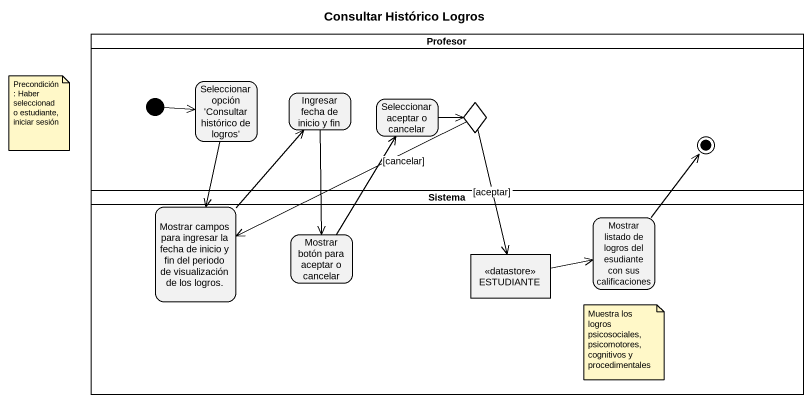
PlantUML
@startuml
title Consultar Histórico Logros
hide empty description
state Profesor <<partition>> {
  state "Seleccionar opción 'Consultar histórico de logros'" as Seleccionar_opción
  state "Ingresar fecha de inicio y fin" as Ingresar_fecha_de_inicio_y
  state "Seleccionar aceptar o cancelar" as Seleccionar_aceptar_o
  state choice1 <<choice>>
  state final1 <<end>>
  [*] -right-> Seleccionar_opción
}
state Sistema <<partition>> {
  state "Mostrar campos para ingresar la fecha de inicio y fin del periodo de visualización de los logros." as Mostrar_campos_para
  state "Mostrar botón para aceptar o cancelar" as Mostrar_botón_para_aceptar
  state ESTUDIANTE <<datastore>>
  state "Mostrar listado de logros del esudiante con sus calificaciones" as Mostrar_listado_de_logros
}
Seleccionar_opción --> Mostrar_campos_para
Ingresar_fecha_de_inicio_y --> Mostrar_botón_para_aceptar
Seleccionar_aceptar_o -right-> choice1
choice1 -left-> Mostrar_campos_para : [cancelar]
choice1 --> ESTUDIANTE : [aceptar]
Mostrar_campos_para -up-> Ingresar_fecha_de_inicio_y
Mostrar_botón_para_aceptar -up-> Seleccionar_aceptar_o
ESTUDIANTE -right-> Mostrar_listado_de_logros
Mostrar_listado_de_logros -up-> final1
note as N1
  Precondición: Haber seleccionado estudiante, iniciar sesión
end note
note as N2
  Muestra los logros psicosociales, psicomotores, cognitivos y procedimentales
end note
@enduml
